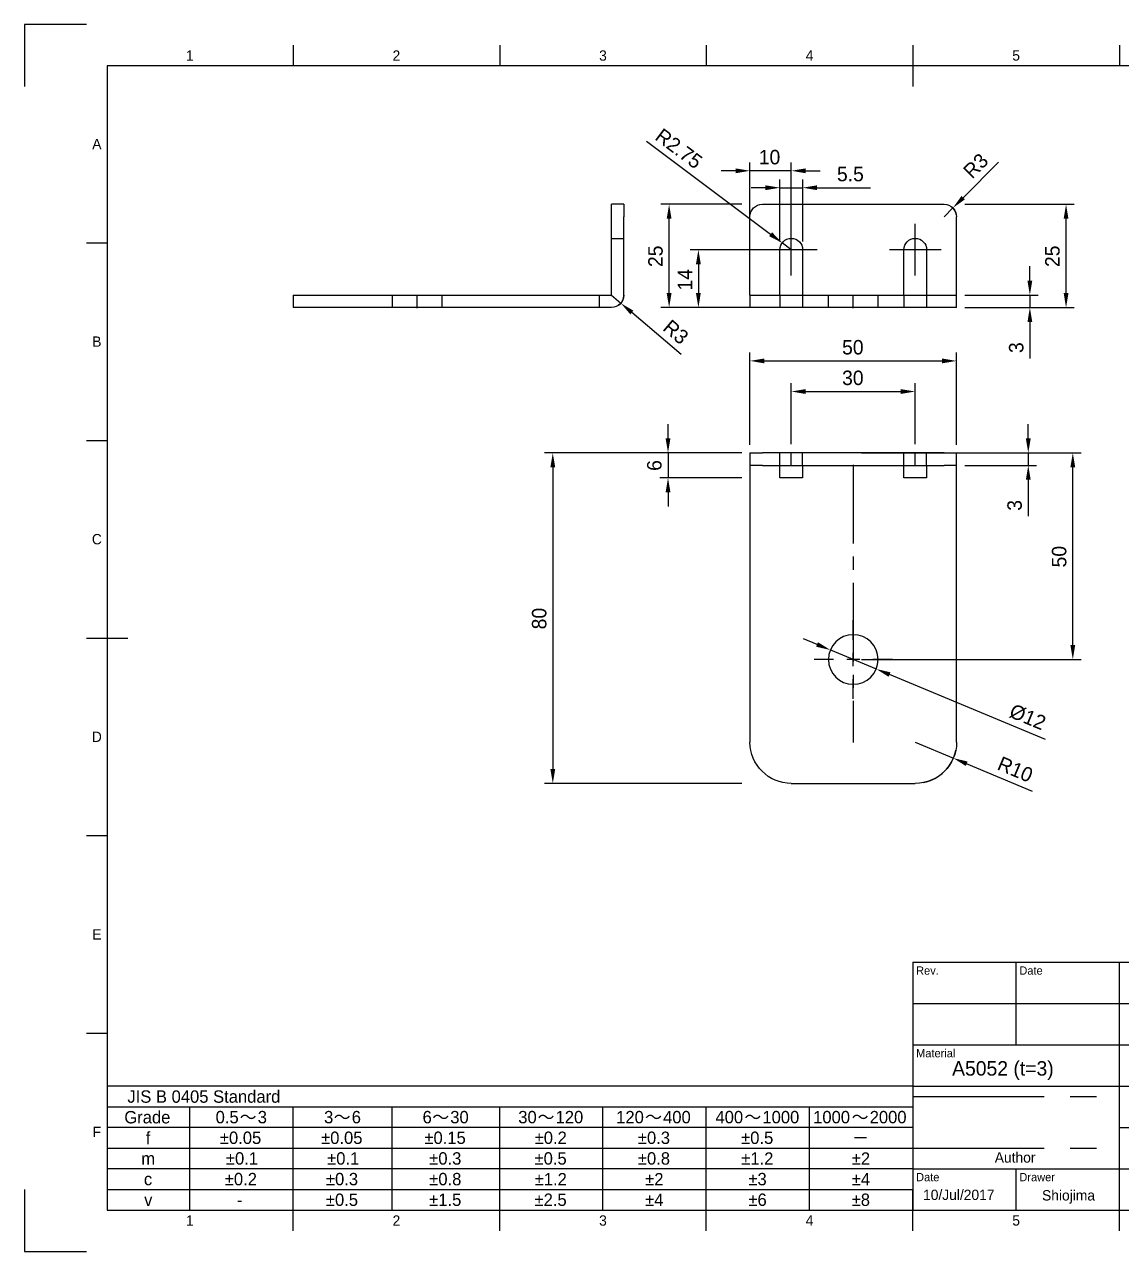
# Model space of a CAD drawing. Extents: x 0 to 420, y 0 to 297.
# Drawn here: x 0 to 265.5, y 0 to 297 of the extents above; entities that cross this region are included whole.
import ezdxf
from ezdxf.enums import TextEntityAlignment as Align

# ---------------------------------------------------------------- set-up
doc = ezdxf.new("R2010")
doc.units = 0
for name, pattern in [('CENTER', [50.8, 31.75, -6.35, 6.35, -6.35]), ('CENTER2', [28.575, 19.05, -3.175, 3.175, -3.175]), ('HIDDEN2', [4.7625, 3.175, -1.5875])]:
    doc.linetypes.add(name, pattern=pattern)
doc.layers.get('0').update_dxf_attribs({"linetype": 'CONTINUOUS'})
doc.layers.get('DEFPOINTS').update_dxf_attribs({"linetype": 'CONTINUOUS'})
for name, color, linetype in [('ANNOTATIONS', 7, 'CONTINUOUS'), ('BORDER', 7, 'CONTINUOUS'), ('CENTER_LINES', 7, 'CENTER2'), ('TITLEBLOCK', 7, 'CONTINUOUS'), ('可視', 7, 'CONTINUOUS'), ('隠線処理', 7, 'HIDDEN2')]:
    doc.layers.add(name, color=color, linetype=linetype)
doc.styles.add('FUSIONTITLE', font='txt')
doc.dimstyles.get("Standard").update_dxf_attribs({"dimtxt": 3.5, "dimasz": 0.18, "dimexe": 0.18, "dimexo": 0.0625, "dimgap": 0.09, "dimtad": 0, "dimtih": 1, "dimtoh": 1, "dimcen": 0.09, "dimazin": 3, "dimtfac": 1, "dimtofl": 0, "dimtmove": 0, "dimatfit": 3})

# ---------------------------------------------------------------- blocks, each defined once
blk = doc.blocks.new('NEW_BLOCK3')
for p, q in [((215, 70), (410, 70)), ((215, 70), (215, 10)), ((240, 50), (240, 70)), ((265, 50), (265, 70)), ((215, 60), (410, 60)), ((215, 50), (410, 50)), ((265, 40), (265, 50)), ((215, 40), (20, 40)), ((215, 40), (410, 40)), ((265, 10), (265, 40)), ((20, 35), (215, 35)), ((40, 10), (40, 35)), ((65, 10), (65, 35)), ((89, 10), (89, 35)), ((115, 10), (115, 35)), ((140, 10), (140, 35)), ((165, 10), (165, 35)), ((190, 10), (190, 35)), ((215, 30), (20, 30)), ((265, 30), (410, 30)), ((20, 25), (215, 25)), ((215, 20), (20, 20)), ((215, 20), (410, 20)), ((240, 10), (240, 20)), ((20, 15), (215, 15))]:
    blk.add_line(p, q)
at = {"linetype": 'CENTER'}
for p, q in [((215, 37.5), (265, 37.5)), ((215, 25), (265, 25))]:
    blk.add_line(p, q, dxfattribs=at)
at = {"layer": 'BORDER'}
for p, q in [((0, 297), (0, 282)), ((15, 297), (0, 297)), ((0, 297), (0, 282)), ((15, 297), (0, 297)), ((15, 297), (0, 297)), ((0, 297), (0, 282)), ((65, 292), (65, 287)), ((65, 292), (65, 287)), ((65, 292), (65, 287)), ((115, 292), (115, 287)), ((115, 292), (115, 287)), ((115, 292), (115, 287)), ((165, 292), (165, 287)), ((165, 292), (165, 287)), ((165, 292), (165, 287)), ((215, 292), (215, 282)), ((215, 292), (215, 282)), ((215, 292), (215, 282)), ((265, 292), (265, 287)), ((265, 292), (265, 287)), ((265, 292), (265, 287)), ((410, 287), (20, 287)), ((20, 287), (20, 10)), ((410, 287), (20, 287)), ((20, 287), (20, 10)), ((410, 287), (20, 287)), ((20, 287), (20, 10)), ((15, 244.17), (20, 244.17)), ((15, 244.17), (20, 244.17)), ((15, 244.17), (20, 244.17)), ((15, 196.33), (20, 196.33)), ((15, 196.33), (20, 196.33)), ((15, 196.33), (20, 196.33)), ((15, 148.5), (25, 148.5)), ((15, 148.5), (25, 148.5)), ((15, 148.5), (25, 148.5)), ((15, 100.67), (20, 100.67)), ((15, 100.67), (20, 100.67)), ((15, 100.67), (20, 100.67)), ((15, 52.83), (20, 52.83)), ((15, 52.83), (20, 52.83)), ((15, 52.83), (20, 52.83)), ((0, 15), (0, 0)), ((0, 15), (0, 0)), ((0, 15), (0, 0)), ((215, 5), (215, 15)), ((215, 5), (215, 15)), ((215, 5), (215, 15)), ((20, 10), (410, 10)), ((20, 10), (410, 10)), ((20, 10), (410, 10)), ((65, 5), (65, 10)), ((65, 5), (65, 10)), ((65, 5), (65, 10)), ((115, 5), (115, 10)), ((115, 5), (115, 10)), ((115, 5), (115, 10)), ((165, 5), (165, 10)), ((165, 5), (165, 10)), ((165, 5), (165, 10)), ((265, 5), (265, 10)), ((265, 5), (265, 10)), ((265, 5), (265, 10)), ((0, 0), (15, 0)), ((0, 0), (15, 0)), ((0, 0), (15, 0))]:
    blk.add_line(p, q, dxfattribs=at)
for s, height, p in [('Rev.', 2, (215.78, 67)), ('Date', 2, (240.78, 67)), ('Material', 2, (215.79, 47)), ('JIS B 0405 Standard', 3, (24.89, 36)), ('Grade', 3, (24.15, 31)), ('0.5', 3, (46.25, 31.02)), ('～', 3, (52.07, 31.02)), ('3', 3, (56.44, 31.02)), ('3', 3, (72.5, 31.02)), ('～', 3, (74.83, 31.02)), ('6', 3, (79.19, 31.02)), ('6', 3, (96.34, 31.02)), ('～', 3, (98.67, 31.02)), ('30', 3, (103.04, 31.02)), ('30', 3, (119.5, 31.02)), ('～', 3, (124.17, 31.02)), ('120', 3, (128.53, 31.02)), ('120', 3, (143.2, 31.02)), ('～', 3, (150.19, 31.02)), ('400', 3, (154.55, 31.02)), ('400', 3, (167.23, 31.02)), ('～', 3, (174.23, 31.02)), ('1000', 3, (178.59, 31.02)), ('1000', 3, (190.87, 31.02)), ('～', 3, (200.19, 31.02)), ('2000', 3, (204.55, 31.02)), ('f', 3, (29.33, 25.97)), ('±0.05', 3, (47.28, 26.02)), ('±0.05', 3, (71.78, 26.02)), ('±0.15', 3, (96.78, 26.02)), ('±0.2', 3, (123.47, 26.02)), ('±0.3', 3, (148.45, 26.02)), ('±0.5', 3, (173.44, 26.02)), ('－', 3, (200.3, 26)), ('±0.1', 3, (48.74, 21.02)), ('±0.1', 3, (73.24, 21.02)), ('±0.3', 3, (97.95, 21.02)), ('±0.5', 3, (123.44, 21.02)), ('±0.8', 3, (148.45, 21.02)), ('±1.2', 3, (173.47, 20.99)), ('±2', 3, (200.22, 20.99)), ('Author', 2.5, (234.83, 21.5)), ('m', 3, (28.25, 21)), ('c', 3, (28.89, 16.02)), ('±0.2', 3, (48.47, 16.02)), ('±0.3', 3, (72.95, 16.02)), ('±0.8', 3, (97.95, 16.02)), ('±1.2', 3, (123.47, 15.99)), ('±2', 3, (150.22, 15.99)), ('±3', 3, (175.2, 16.02)), ('±4', 3, (200.21, 16)), ('Date', 2, (215.78, 17)), ('Drawer', 2, (240.78, 17)), ('v', 3, (28.95, 11)), ('-', 3, (51.41, 11)), ('±0.5', 3, (72.94, 11.02)), ('±1.5', 3, (97.94, 11.02)), ('±2.5', 3, (123.44, 11.02)), ('±4', 3, (150.21, 11)), ('±6', 3, (175.2, 11.02)), ('±8', 3, (200.2, 11.02))]:
    blk.add_text(s, height=height).set_placement(p)
at = {"layer": 'BORDER', "style": 'FUSIONTITLE'}
for s, p in [('1', (40, 289.5)), ('1', (40, 289.5)), ('1', (40, 289.5)), ('2', (90, 289.5)), ('2', (90, 289.5)), ('2', (90, 289.5)), ('3', (140, 289.5)), ('3', (140, 289.5)), ('3', (140, 289.5)), ('4', (190, 289.5)), ('4', (190, 289.5)), ('4', (190, 289.5)), ('5', (240, 289.5)), ('5', (240, 289.5)), ('5', (240, 289.5)), ('A', (17.5, 268.08)), ('A', (17.5, 268.08)), ('A', (17.5, 268.08)), ('B', (17.5, 220.25)), ('B', (17.5, 220.25)), ('B', (17.5, 220.25)), ('C', (17.5, 172.42)), ('C', (17.5, 172.42)), ('C', (17.5, 172.42)), ('D', (17.5, 124.58)), ('D', (17.5, 124.58)), ('D', (17.5, 124.58)), ('E', (17.5, 76.75)), ('E', (17.5, 76.75)), ('E', (17.5, 76.75)), ('F', (17.5, 28.92)), ('F', (17.5, 28.92)), ('F', (17.5, 28.92)), ('1', (40, 7.5)), ('1', (40, 7.5)), ('1', (40, 7.5)), ('2', (90, 7.5)), ('2', (90, 7.5)), ('2', (90, 7.5)), ('3', (140, 7.5)), ('3', (140, 7.5)), ('3', (140, 7.5)), ('4', (190, 7.5)), ('4', (190, 7.5)), ('4', (190, 7.5)), ('5', (240, 7.5)), ('5', (240, 7.5)), ('5', (240, 7.5))]:
    blk.add_text(s, height=2.5, dxfattribs=at).set_placement(p, align=Align.MIDDLE)
blk = doc.blocks.new('*U32')
at = {"layer": 'ANNOTATIONS'}
blk.add_text('A5052 (t=3)', height=3.5, dxfattribs=at).set_placement((224.52, 42.57))
blk = doc.blocks.new('*U36')
at = {"layer": 'ANNOTATIONS'}
blk.add_text('10/Jul/2017', height=2.5, dxfattribs=at).set_placement((217.49, 12.46))
blk = doc.blocks.new('*U37')
at = {"layer": 'ANNOTATIONS'}
blk.add_text('Shiojima', height=2.5, dxfattribs=at).set_placement((246.29, 12.34))
blk = doc.blocks.new('*U6')
at = {"layer": 'CENTER_LINES', "color": 0}
for p, q in [((0, 4.7625), (0, 9.5)), ((-9.5, 0), (-4.7625, 0)), ((4.7625, 0), (9.5, 0)), ((0, -9.5), (0, -4.7625))]:
    blk.add_line(p, q, dxfattribs=at)
at = {"layer": 'CENTER_LINES', "color": 0, "linetype": 'CONTINUOUS'}
for p, q in [((-1.5875, 0), (1.5875, 0)), ((0, -1.5875), (0, 1.5875))]:
    blk.add_line(p, q, dxfattribs=at)
blk = doc.blocks.new('*U7')
at = {"layer": 'CENTER_LINES', "color": 0}
for p, q in [((0, 1.5875), (0, 6.25)), ((-6.25, 0), (-1.5875, 0)), ((1.5875, 0), (6.25, 0)), ((0, -6.25), (0, -1.5875))]:
    blk.add_line(p, q, dxfattribs=at)
at = {"layer": 'CENTER_LINES', "color": 0, "linetype": 'CONTINUOUS'}
for p, q in [((-1.5875, 0), (1.5875, 0)), ((0, -1.5875), (0, 1.5875))]:
    blk.add_line(p, q, dxfattribs=at)
blk = doc.blocks.new('*U8')
at = {"layer": 'CENTER_LINES', "color": 0}
for p, q in [((0, 1.5875), (0, 6.25)), ((-6.25, 0), (-1.5875, 0)), ((1.5875, 0), (6.25, 0)), ((0, -6.25), (0, -1.5875))]:
    blk.add_line(p, q, dxfattribs=at)
at = {"layer": 'CENTER_LINES', "color": 0, "linetype": 'CONTINUOUS'}
for p, q in [((-1.5875, 0), (1.5875, 0)), ((0, -1.5875), (0, 1.5875))]:
    blk.add_line(p, q, dxfattribs=at)
blk = doc.blocks.new('*U9')
at = {"color": 0, "linetype": 'CENTER2'}
blk.add_line((0, -1.62), (0, 1.62), dxfattribs=at)
blk = doc.blocks.new('*U10')
at = {"color": 0, "linetype": 'CENTER2'}
blk.add_line((0, -1.62), (0, 1.62), dxfattribs=at)
blk = doc.blocks.new('*U11')
at = {"color": 0, "linetype": 'CENTER2'}
blk.add_line((0, -1.62), (0, 1.62), dxfattribs=at)
blk = doc.blocks.new('*U12')
at = {"color": 0, "linetype": 'CENTER2'}
blk.add_line((0, -1.62), (0, 1.62), dxfattribs=at)
blk = doc.blocks.new('*U13')
at = {"color": 0, "linetype": 'CENTER2'}
blk.add_line((0, 33.62), (0, -33.62), dxfattribs=at)
blk = doc.blocks.new('*U38')
blk.add_text('50', height=3.5).set_placement((197.89, 217.14))
blk = doc.blocks.new('*D14')
for p, q in [((175.6, 195.3), (175.6, 217.58)), ((225.6, 195.3), (225.6, 217.58)), ((179.1, 215.58), (222.1, 215.58))]:
    blk.add_line(p, q)
for points in [[(179.1, 216.16), (179.1, 214.99), (175.6, 215.58)], [(222.1, 216.16), (222.1, 214.99), (225.6, 215.58)]]:
    blk.add_solid(points)
at = {"layer": 'DEFPOINTS', "color": 0}
for p in [(225.6, 215.58), (175.6, 193.3), (225.6, 193.3)]:
    blk.add_point(p, dxfattribs=at)
blk.add_blockref('*U38', (0, 0))
blk = doc.blocks.new('*U44')
blk.add_text('30', height=3.5).set_placement((197.89, 209.73))
blk = doc.blocks.new('*D15')
for p, q in [((185.6, 195.42), (185.6, 210.17)), ((189.1, 208.17), (212.1, 208.17)), ((215.6, 195.42), (215.6, 210.17))]:
    blk.add_line(p, q)
for points in [[(189.1, 208.75), (189.1, 207.58), (185.6, 208.17)], [(212.1, 208.75), (212.1, 207.58), (215.6, 208.17)]]:
    blk.add_solid(points)
at = {"layer": 'DEFPOINTS', "color": 0}
for p in [(215.6, 208.17), (185.6, 193.42), (215.6, 193.42)]:
    blk.add_point(p, dxfattribs=at)
blk.add_blockref('*U44', (0, 0))
blk = doc.blocks.new('*U40')
blk.add_text('3', height=3.5, rotation=90).set_placement((241.39, 179.3))
blk = doc.blocks.new('*D17')
for p, q in [((242.96, 196.8), (242.96, 200.3)), ((227.6, 193.3), (244.96, 193.3)), ((242.96, 193.3), (242.96, 190.3)), ((227.6, 190.3), (244.96, 190.3)), ((242.96, 186.8), (242.96, 178.01))]:
    blk.add_line(p, q)
for points in [[(242.37, 196.8), (243.54, 196.8), (242.96, 193.3)], [(242.37, 186.8), (243.54, 186.8), (242.96, 190.3)]]:
    blk.add_solid(points)
at = {"layer": 'DEFPOINTS', "color": 0}
for p in [(225.6, 193.3), (225.6, 190.3), (242.96, 190.3)]:
    blk.add_point(p, dxfattribs=at)
blk.add_blockref('*U40', (0, 0))
blk = doc.blocks.new('*U41')
blk.add_text('50', height=3.5, rotation=90).set_placement((252.17, 165.59))
blk = doc.blocks.new('*D18')
for p, q in [((202.6, 193.3), (255.73, 193.3)), ((253.73, 146.8), (253.73, 189.8)), ((202.6, 143.3), (255.73, 143.3))]:
    blk.add_line(p, q)
for points in [[(253.15, 189.8), (254.32, 189.8), (253.73, 193.3)], [(253.15, 146.8), (254.32, 146.8), (253.73, 143.3)]]:
    blk.add_solid(points)
at = {"layer": 'DEFPOINTS', "color": 0}
for p in [(200.6, 193.3), (253.73, 193.3), (200.6, 143.3)]:
    blk.add_point(p, dxfattribs=at)
blk.add_blockref('*U41', (0, 0))
blk = doc.blocks.new('*U42')
blk.add_text('Ø12', height=3.5, rotation=337.4392).set_placement((238.08, 129.5))
blk = doc.blocks.new('*D19')
for p, q in [((191.83, 146.94), (188.59, 148.29)), ((195.06, 145.6), (206.14, 141)), ((247.13, 123.96), (209.37, 139.65))]:
    blk.add_line(p, q)
for points in [[(192.05, 147.48), (191.6, 146.4), (195.06, 145.6)], [(209.6, 140.19), (209.15, 139.12), (206.14, 141)]]:
    blk.add_solid(points)
at = {"layer": 'DEFPOINTS', "color": 0}
for p in [(195.06, 145.6), (206.14, 141)]:
    blk.add_point(p, dxfattribs=at)
blk.add_blockref('*U42', (0, 0))
blk = doc.blocks.new('*U43')
blk.add_text('R10', height=3.5, rotation=337.1913).set_placement((235.18, 116.76))
blk = doc.blocks.new('*D20')
for p, q in [((215.6, 123.3), (224.82, 119.42)), ((244.01, 111.35), (228.04, 118.07))]:
    blk.add_line(p, q)
blk.add_arc((215.6, 123.3), 10, 281.4592, 348.6505)
blk.add_solid([(228.27, 118.6), (227.82, 117.53), (224.82, 119.42)])
at = {"layer": 'DEFPOINTS', "color": 0}
for p in [(215.6, 123.3), (224.82, 119.42)]:
    blk.add_point(p, dxfattribs=at)
blk.add_blockref('*U43', (0, 0))
blk = doc.blocks.new('*U45')
blk.add_text('80', height=3.5, rotation=90).set_placement((126.32, 150.6))
blk = doc.blocks.new('*D21')
for p, q in [((173.6, 193.3), (125.87, 193.3)), ((127.87, 189.8), (127.87, 116.8)), ((173.6, 113.3), (125.87, 113.3))]:
    blk.add_line(p, q)
for points in [[(127.29, 189.8), (128.46, 189.8), (127.87, 193.3)], [(127.29, 116.8), (128.46, 116.8), (127.87, 113.3)]]:
    blk.add_solid(points)
at = {"layer": 'DEFPOINTS', "color": 0}
for p in [(175.6, 193.3), (127.87, 113.3), (175.6, 113.3)]:
    blk.add_point(p, dxfattribs=at)
blk.add_blockref('*U45', (0, 0))
blk = doc.blocks.new('*U46')
blk.add_text('6', height=3.5, rotation=90).set_placement((154.2, 188.96))
blk = doc.blocks.new('*D22')
for p, q in [((155.76, 196.8), (155.76, 200.3)), ((173.6, 193.3), (153.76, 193.3)), ((155.76, 193.3), (155.76, 187.3)), ((173.6, 187.3), (153.76, 187.3)), ((155.76, 183.8), (155.76, 180.3))]:
    blk.add_line(p, q)
for points in [[(155.18, 196.8), (156.34, 196.8), (155.76, 193.3)], [(155.18, 183.8), (156.34, 183.8), (155.76, 187.3)]]:
    blk.add_solid(points)
at = {"layer": 'DEFPOINTS', "color": 0}
for p in [(175.6, 193.3), (155.76, 187.3), (175.6, 187.3)]:
    blk.add_point(p, dxfattribs=at)
blk.add_blockref('*U46', (0, 0))
blk = doc.blocks.new('*U47')
blk.add_text('25', height=3.5, rotation=90).set_placement((250.54, 238.3))
blk = doc.blocks.new('*D23')
for p, q in [((227.6, 253.49), (254.1, 253.49)), ((252.1, 231.99), (252.1, 249.99)), ((227.6, 228.49), (254.1, 228.49))]:
    blk.add_line(p, q)
for points in [[(251.52, 249.99), (252.68, 249.99), (252.1, 253.49)], [(251.52, 231.99), (252.68, 231.99), (252.1, 228.49)]]:
    blk.add_solid(points)
at = {"layer": 'DEFPOINTS', "color": 0}
for p in [(225.6, 253.49), (252.1, 253.49), (225.6, 228.49)]:
    blk.add_point(p, dxfattribs=at)
blk.add_blockref('*U47', (0, 0))
blk = doc.blocks.new('*U48')
blk.add_text('3', height=3.5, rotation=90).set_placement((241.78, 217.49))
blk = doc.blocks.new('*D24')
for p, q in [((243.34, 234.99), (243.34, 238.49)), ((227.6, 231.49), (245.34, 231.49)), ((243.34, 231.49), (243.34, 228.49)), ((227.6, 228.49), (245.34, 228.49)), ((243.34, 224.99), (243.34, 216.2))]:
    blk.add_line(p, q)
for points in [[(242.76, 234.99), (243.92, 234.99), (243.34, 231.49)], [(242.76, 224.99), (243.92, 224.99), (243.34, 228.49)]]:
    blk.add_solid(points)
at = {"layer": 'DEFPOINTS', "color": 0}
for p in [(225.6, 231.49), (225.6, 228.49), (243.34, 228.49)]:
    blk.add_point(p, dxfattribs=at)
blk.add_blockref('*U48', (0, 0))
blk = doc.blocks.new('*U49')
blk.add_text('R3', height=3.5, rotation=45).set_placement((229.35, 259.46))
blk = doc.blocks.new('*D25')
for p, q in [((235.78, 263.67), (227.19, 255.09)), ((222.6, 250.49), (224.72, 252.61))]:
    blk.add_line(p, q)
blk.add_arc((222.6, 250.49), 3, 6.8028, 51.8028)
blk.add_solid([(226.78, 255.5), (227.61, 254.67), (224.72, 252.61)])
at = {"layer": 'DEFPOINTS', "color": 0}
for p in [(224.72, 252.61), (222.6, 250.49)]:
    blk.add_point(p, dxfattribs=at)
blk.add_blockref('*U49', (0, 0))
blk = doc.blocks.new('*U50')
blk.add_text('14', height=3.5, rotation=90).set_placement((161.61, 232.62))
blk = doc.blocks.new('*D26')
for p, q in [((183.6, 242.49), (161.11, 242.49)), ((163.11, 238.99), (163.11, 231.99)), ((183.6, 228.49), (161.11, 228.49))]:
    blk.add_line(p, q)
for points in [[(162.53, 238.99), (163.69, 238.99), (163.11, 242.49)], [(162.53, 231.99), (163.69, 231.99), (163.11, 228.49)]]:
    blk.add_solid(points)
at = {"layer": 'DEFPOINTS', "color": 0}
for p in [(185.6, 242.49), (163.11, 228.49), (185.6, 228.49)]:
    blk.add_point(p, dxfattribs=at)
blk.add_blockref('*U50', (0, 0))
blk = doc.blocks.new('*U51')
blk.add_text('25', height=3.5, rotation=90).set_placement((154.47, 238.3))
blk = doc.blocks.new('*D27')
for p, q in [((173.6, 253.49), (154.03, 253.49)), ((156.03, 231.99), (156.03, 249.99)), ((173.6, 228.49), (154.03, 228.49))]:
    blk.add_line(p, q)
for points in [[(155.44, 249.99), (156.61, 249.99), (156.03, 253.49)], [(155.44, 231.99), (156.61, 231.99), (156.03, 228.49)]]:
    blk.add_solid(points)
at = {"layer": 'DEFPOINTS', "color": 0}
for p in [(156.03, 253.49), (175.6, 253.49), (175.6, 228.49)]:
    blk.add_point(p, dxfattribs=at)
blk.add_blockref('*U51', (0, 0))
blk = doc.blocks.new('*U52')
blk.add_text('10', height=3.5).set_placement((177.73, 263.16))
blk = doc.blocks.new('*D28')
for p, q in [((172.1, 261.6), (168.6, 261.6)), ((175.6, 244.49), (175.6, 263.6)), ((185.6, 261.6), (175.6, 261.6)), ((185.6, 244.49), (185.6, 263.6)), ((189.1, 261.6), (192.6, 261.6))]:
    blk.add_line(p, q)
for points in [[(172.1, 262.18), (172.1, 261.01), (175.6, 261.6)], [(189.1, 262.18), (189.1, 261.01), (185.6, 261.6)]]:
    blk.add_solid(points)
at = {"layer": 'DEFPOINTS', "color": 0}
for p in [(175.6, 261.6), (175.6, 242.49), (185.6, 242.49)]:
    blk.add_point(p, dxfattribs=at)
blk.add_blockref('*U52', (0, 0))
blk = doc.blocks.new('*U53')
blk.add_text('5.5', height=3.5).set_placement((196.65, 259.06))
blk = doc.blocks.new('*D29')
for p, q in [((182.85, 244.49), (182.85, 259.5)), ((188.35, 244.49), (188.35, 259.5)), ((179.35, 257.5), (175.85, 257.5)), ((182.85, 257.5), (188.35, 257.5)), ((191.85, 257.5), (204.75, 257.5))]:
    blk.add_line(p, q)
for points in [[(179.35, 258.08), (179.35, 256.92), (182.85, 257.5)], [(191.85, 258.08), (191.85, 256.92), (188.35, 257.5)]]:
    blk.add_solid(points)
at = {"layer": 'DEFPOINTS', "color": 0}
for p in [(188.35, 257.5), (182.85, 242.49), (188.35, 242.49)]:
    blk.add_point(p, dxfattribs=at)
blk.add_blockref('*U53', (0, 0))
blk = doc.blocks.new('*U54')
blk.add_text('R2.75', height=3.5, rotation=323.1703).set_placement((152.36, 269.33))
blk = doc.blocks.new('*D30')
for p, q in [((150.54, 268.75), (180.6, 246.24)), ((185.6, 242.49), (183.4, 244.14))]:
    blk.add_line(p, q)
blk.add_solid([(180.95, 246.7), (180.25, 245.77), (183.4, 244.14)])
at = {"layer": 'DEFPOINTS', "color": 0}
for p in [(183.4, 244.14), (185.6, 242.49)]:
    blk.add_point(p, dxfattribs=at)
blk.add_blockref('*U54', (0, 0))
blk = doc.blocks.new('*U55')
blk.add_text('R3', height=3.5, rotation=319.6825).set_placement((154.25, 223.19))
blk = doc.blocks.new('*D31')
for p, q in [((142.06, 231.49), (144.34, 229.55)), ((158.98, 217.13), (147.01, 227.29))]:
    blk.add_line(p, q)
blk.add_arc((142.06, 231.49), 3, 308.1972, 357.8796)
blk.add_solid([(147.39, 227.73), (146.64, 226.84), (144.34, 229.55)])
at = {"layer": 'DEFPOINTS', "color": 0}
for p in [(142.06, 231.49), (144.34, 229.55)]:
    blk.add_point(p, dxfattribs=at)
blk.add_blockref('*U55', (0, 0))

msp = doc.modelspace()

# ---------------------------------------------------------------- linework, layer by layer
at = {"layer": '可視', "extrusion": (-1, -2e-16, 2.967e-13)}
for p, q in [((145.057, 253.491), (142.057, 253.491)), ((142.057, 250.491), (142.057, 253.491)), ((145.057, 253.491), (145.057, 250.491)), ((142.057, 231.491), (142.057, 250.491)), ((145.057, 231.491), (145.057, 250.491)), ((65.057, 231.491), (75.057, 231.491)), ((65.057, 231.491), (65.057, 228.491)), ((75.057, 231.491), (142.057, 231.491)), ((75.057, 228.491), (65.057, 228.491)), ((142.057, 228.491), (75.057, 228.491))]:
    msp.add_line(p, q, dxfattribs=at)
at = {"layer": '可視'}
for p, q in [((178.599, 253.491), (222.599, 253.491)), ((175.599, 231.491), (175.599, 250.491)), ((225.599, 231.491), (225.599, 250.491)), ((182.849, 231.491), (182.849, 242.491)), ((188.349, 242.491), (188.349, 231.491)), ((212.849, 231.491), (212.849, 242.491)), ((218.349, 242.491), (218.349, 231.491)), ((175.599, 231.491), (175.599, 228.491)), ((175.599, 231.491), (185.599, 231.491)), ((185.599, 231.491), (215.599, 231.491)), ((215.599, 231.491), (225.599, 231.491)), ((225.599, 228.491), (225.599, 231.491)), ((185.599, 228.491), (175.599, 228.491)), ((215.599, 228.491), (185.599, 228.491)), ((225.599, 228.491), (215.599, 228.491))]:
    msp.add_line(p, q, dxfattribs=at)
at = {"layer": '可視', "extrusion": (-1e-16, -1, 2.967e-13)}
for p, q in [((175.599, 193.299), (175.599, 190.299)), ((175.599, 193.299), (178.599, 193.299)), ((222.599, 193.299), (178.599, 193.299)), ((222.599, 193.299), (225.599, 193.299)), ((225.599, 190.299), (225.599, 193.299)), ((175.599, 190.299), (175.599, 123.299)), ((178.599, 190.299), (175.599, 190.299)), ((178.599, 190.299), (222.599, 190.299)), ((182.849, 187.299), (182.849, 190.299)), ((188.349, 190.299), (188.349, 187.299)), ((212.849, 187.299), (212.849, 190.299)), ((218.349, 190.299), (218.349, 187.299)), ((225.599, 190.299), (222.599, 190.299)), ((225.599, 123.299), (225.599, 190.299)), ((188.349, 187.299), (182.849, 187.299)), ((218.349, 187.299), (212.849, 187.299)), ((185.599, 113.299), (215.599, 113.299))]:
    msp.add_line(p, q, dxfattribs=at)
at = {"layer": '可視', "extrusion": (0, 0, -1)}
msp.add_circle((-200.599, 143.299), 6, dxfattribs=at)
for centre, radius, start, end in [((-178.599, 250.491), 3, 0, 90), ((-222.599, 250.491), 3, 90, 180), ((-185.599, 242.491), 2.75, 0, 180), ((-215.599, 242.491), 2.75, 0, 180), ((-185.599, 123.299), 10, 270, 0), ((-215.599, 123.299), 10, 180, 270)]:
    msp.add_arc(centre, radius, start, end, dxfattribs=at)
at = {"layer": '可視', "extrusion": (0, -2e-16, -1)}
msp.add_arc((-142.057, 231.491), 3, 180, 270, dxfattribs=at)
at = {"layer": '隠線処理', "extrusion": (-1, -2e-16, 2.967e-13)}
for p, q in [((142.057, 245.241), (145.057, 245.241)), ((89.057, 228.491), (89.057, 231.491)), ((101.057, 228.491), (101.057, 231.491)), ((139.057, 231.491), (139.057, 228.491))]:
    msp.add_line(p, q, dxfattribs=at)
at = {"layer": '隠線処理'}
for p, q in [((182.849, 231.491), (182.849, 228.491)), ((188.349, 231.491), (188.349, 228.491)), ((194.599, 228.491), (194.599, 231.491)), ((206.599, 228.491), (206.599, 231.491)), ((212.849, 231.491), (212.849, 228.491)), ((218.349, 231.491), (218.349, 228.491))]:
    msp.add_line(p, q, dxfattribs=at)
at = {"layer": '隠線処理', "extrusion": (-1e-16, -1, 2.967e-13)}
for p, q in [((182.849, 190.299), (182.849, 193.299)), ((188.349, 190.299), (188.349, 193.299)), ((212.849, 190.299), (212.849, 193.299)), ((218.349, 190.299), (218.349, 193.299))]:
    msp.add_line(p, q, dxfattribs=at)

# ---------------------------------------------------------------- block references
at = {"linetype": 'CENTER2'}
for name, p in [('*U12', (95.057, 229.991)), ('*U9', (200.599, 229.991)), ('*U11', (185.599, 191.799)), ('*U10', (215.599, 191.799)), ('*U13', (200.599, 156.799))]:
    msp.add_blockref(name, p, dxfattribs=at)
for name in ['*U32', '*U36', '*U37']:
    msp.add_blockref(name, (0, 0))
at = {"layer": 'CENTER_LINES', "extrusion": (0, 0, -1)}
for name, p in [('*U7', (-185.599, 242.491)), ('*U8', (-215.599, 242.491)), ('*U6', (-200.599, 143.299))]:
    msp.add_blockref(name, p, dxfattribs=at)
at = {"layer": 'TITLEBLOCK'}
msp.add_blockref('NEW_BLOCK3', (0.016, 0.003), dxfattribs=at)

# ---------------------------------------------------------------- dimensions: what is measured, and where the dimension line sits
for center, mpoint, picture, middle in [((185.599, 242.491), (183.397, 244.14), '*D30', (156.727, 264.114)), ((142.057, 231.491), (144.344, 229.55), '*D31', (155.686, 219.926)), ((215.599, 123.299), (224.817, 119.422), '*D20', (238.776, 113.552))]:
    dim = msp.add_radius_dim(center=center, mpoint=mpoint, dimstyle='Standard')
    dim.commit()
    dim.dimension.update_dxf_attribs({"geometry": picture, "text_midpoint": middle, "dimtype": 132})
for base, p1, p2, picture, middle in [((175.599, 261.597), (185.599, 242.491), (175.599, 242.491), '*D28', (180.599, 264.884)), ((188.349, 257.498), (182.849, 242.491), (188.349, 242.491), '*D29', (200.048, 260.778)), ((225.599, 215.577), (175.599, 193.299), (225.599, 193.299), '*D14', (200.599, 218.864))]:
    dim = msp.add_linear_dim(base=base, p1=p1, p2=p2, dimstyle='Standard')
    dim.commit()
    dim.dimension.update_dxf_attribs({"geometry": picture, "text_midpoint": middle})
dim = msp.add_radius_dim(center=(222.599, 250.491), mpoint=(224.72, 252.613), dimstyle='Standard')
dim.commit()
dim.dimension.update_dxf_attribs({"geometry": '*D25', "text_midpoint": (230.401, 262.943)})
for base, p1, p2, angle, picture, middle in [((156.027, 253.491), (175.599, 228.491), (175.599, 253.491), 90, '*D27', (152.74, 240.991)), ((252.099, 253.491), (225.599, 228.491), (225.599, 253.491), 90, '*D23', (248.812, 240.991)), ((163.11, 228.491), (185.599, 242.491), (185.599, 228.491), 90, '*D26', (159.853, 235.491)), ((243.339, 228.491), (225.599, 231.491), (225.599, 228.491), 90, '*D24', (240.051, 218.845)), ((215.599, 208.167), (185.599, 193.419), (215.599, 193.419), 180, '*D15', (200.599, 211.455)), ((155.761, 187.299), (175.599, 193.299), (175.599, 187.299), 90, '*D22', (152.474, 190.299)), ((242.955, 190.299), (225.599, 193.299), (225.599, 190.299), 90, '*D17', (239.667, 180.653)), ((127.875, 113.299), (175.599, 193.299), (175.599, 113.299), 90, '*D21', (124.588, 153.299)), ((253.734, 193.299), (200.599, 143.299), (200.599, 193.299), 90, '*D18', (250.447, 168.299))]:
    dim = msp.add_linear_dim(base=base, p1=p1, p2=p2, angle=angle, dimstyle='Standard')
    dim.commit()
    dim.dimension.update_dxf_attribs({"geometry": picture, "text_midpoint": middle})
dim = msp.add_diameter_dim_2p(p1=(195.058, 145.601), p2=(206.139, 140.997), dimstyle='Standard')
dim.commit()
dim.dimension.update_dxf_attribs({"geometry": '*D19', "text_midpoint": (241.693, 126.226), "dimtype": 131})

doc.saveas('drawing.dxf')
